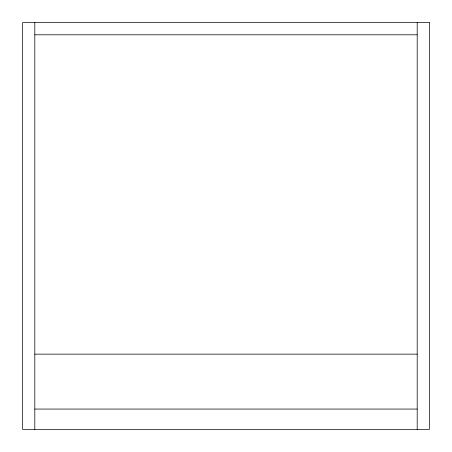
<?xml version="1.0" encoding="UTF-8"?>
<svg xmlns="http://www.w3.org/2000/svg" width="452" height="452" viewBox="0 0 452 452"><rect width="100%" height="100%" fill="white"/><g stroke="black" fill="none" stroke-linecap="round" stroke-linejoin="round"><path stroke-width="0.68" d="M34.804 34.804L417.196 34.804M34.804 354.142L417.196 354.142M34.804 409.06L417.196 409.06M417.196 22.6L417.196 429.4M34.804 22.6L34.804 429.4M429.4 22.6L22.6 22.6L22.6 429.4L429.4 429.4L429.4 22.6"/></g></svg>
